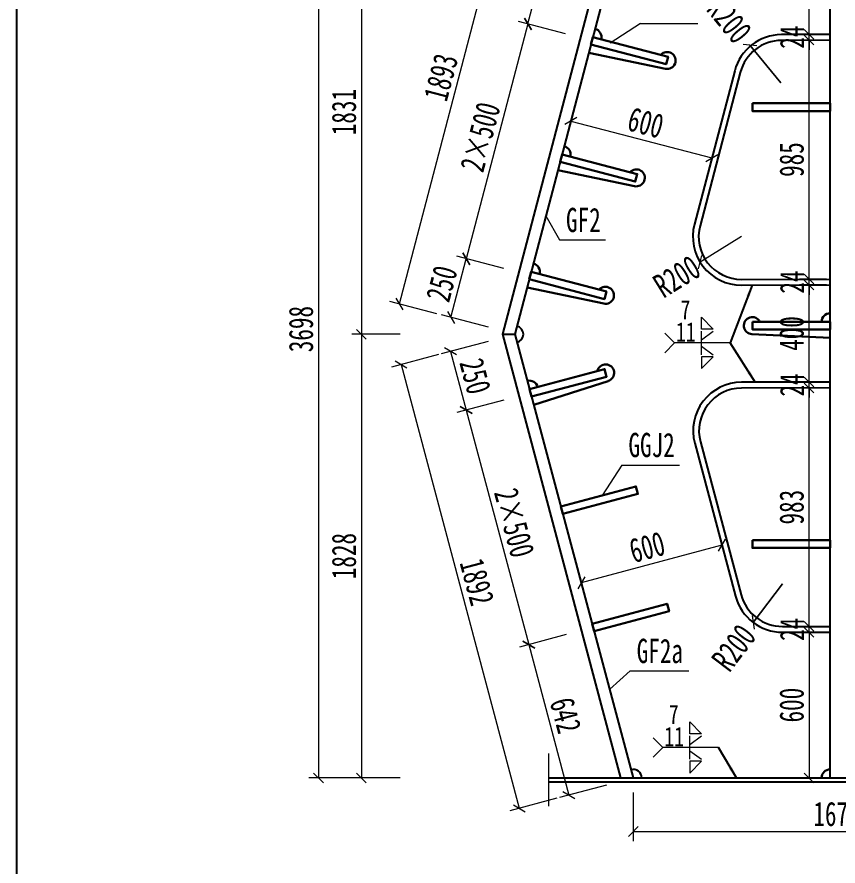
# Model space of a CAD drawing. Header units: millimetres. Extents: x -89049 to 410567, y -307459 to -100425.
# Drawn here: x 136773 to 140154, y -291555 to -288057 of the extents above; entities that cross this region are included whole.
import ezdxf
from ezdxf.enums import TextEntityAlignment as Align

# ---------------------------------------------------------------- set-up
doc = ezdxf.new("R2010")
doc.units = ezdxf.units.MM
doc.layers.get('Defpoints').update_dxf_attribs({"color": 8})
for name, color, linetype, lineweight in [('Dim', 4, 'Continuous', 15), ('文字', 7, 'Continuous', 15), ('桥 构造粗实', 1, 'Continuous', 30), ('细实线', 4, 'Continuous', 15), ('钢板粗线', 1, 'Continuous', 25)]:
    doc.layers.add(name, color=color, linetype=linetype, lineweight=lineweight)
doc.layers.add('Text', color=4, linetype='Continuous')
doc.styles.add('111', font='', dxfattribs={"width": 0.7})
doc.styles.add('BM_Dim', font='', dxfattribs={"width": 0.85})
doc.styles.add('SMEDI', font='', dxfattribs={"width": 0.75})
doc.styles.get("Standard").update_dxf_attribs({"font": ''})
doc.styles.get('111').set_extended_font_data('仿宋_GB2312')
doc.styles.get('BM_Dim').set_extended_font_data('仿宋_GB2312')
doc.styles.get('SMEDI').set_extended_font_data('仿宋_GB2312')
doc.styles.get('Standard').set_extended_font_data('仿宋_GB2312')
doc.dimstyles.new('200', dxfattribs={"dimscale": 0, "dimtxt": 2.5, "dimasz": 1, "dimexe": 1, "dimexo": 1, "dimgap": 0.6, "dimtad": 1, "dimdec": 0, "dimdsep": 46, "dimtxsty": '111', "dimblk": 'OBLIQUE', "dimcen": 0, "dimclrd": 4, "dimclre": 4, "dimclrt": 4, "dimadec": 1, "dimazin": 2, "dimtfac": 1, "dimtdec": 0, "dimtix": 1, "dimtmove": 2, "dimatfit": 3, "dimfxl": 4, "dimfxlon": 1, "dimtolj": 1, "dimlwd": -1, "dimlwe": -1, "dimarcsym": 0})
doc.dimstyles.new('MSteel_1.0_1.0', dxfattribs={"dimtxt": 3, "dimasz": 1.2, "dimexe": 1, "dimexo": 1, "dimgap": 1, "dimtad": 3, "dimtoh": 1, "dimdec": 0, "dimzin": 0, "dimdsep": 46, "dimtxsty": 'Standard', "dimblk": 'ARCHTICK', "dimcen": 0.09, "dimclrd": 3, "dimclre": 3, "dimadec": 0, "dimazin": 0, "dimtfac": 1, "dimtdec": 4, "dimtofl": 0, "dimtmove": 0, "dimatfit": 3, "dimfxl": 1, "dimtolj": 1, "dimtzin": 0, "dimarcsym": 0})

# ---------------------------------------------------------------- blocks, each defined once
blk = doc.blocks.new('_Oblique')
at = {"color": 0, "linetype": 'ByBlock', "lineweight": -2}
blk.add_line((-0.5, -0.5), (0.5, 0.5), dxfattribs=at)
blk = doc.blocks.new('*D2577')
at = {"layer": 'Defpoints', "color": 0, "transparency": 16777216}
for p in [(138623.8, -289053.6), (138887.4, -289122.8), (138823.9, -289364.6)]:
    blk.add_point(p, dxfattribs=at)
at = {"layer": '细实线', "color": 4, "transparency": 16777216}
for p, q in [((138560.3, -289295.4), (138623.8, -289053.6)), ((138778.6, -289094.2), (138585.1, -289043.4)), ((138715.1, -289336), (138521.7, -289285.2))]:
    blk.add_line(p, q, dxfattribs=at)
at = {"layer": '细实线', "color": 4, "transparency": 16777216, "xscale": 40, "yscale": 40, "zscale": 40}
for p, rotation in [((138623.8, -289053.6), 75.29542476582169), ((138560.3, -289295.4), 255.2954247658217)]:
    blk.add_blockref('_Oblique', p, dxfattribs=dict(at, rotation=rotation))
at = {"layer": '细实线', "color": 4, "transparency": 16777216, "insert": (138522.8, -289156.3), "char_height": 100, "attachment_point": 5, "rotation": 75.2954, "style": '111'}
blk.add_mtext('\\A1;250', dxfattribs=at)
blk = doc.blocks.new('*D2578')
at = {"layer": 'Defpoints', "color": 0, "transparency": 16777216}
for p in [(139141.2, -288155.5), (138623.8, -289053.6), (138887.4, -289122.8)]:
    blk.add_point(p, dxfattribs=at)
at = {"layer": '细实线', "color": 4, "transparency": 16777216}
for p, q in [((139032.4, -288127), (138838.9, -288076.2)), ((138877.6, -288086.3), (138623.8, -289053.6)), ((138778.6, -289094.2), (138585.1, -289043.4))]:
    blk.add_line(p, q, dxfattribs=at)
at = {"layer": '细实线', "color": 4, "transparency": 16777216, "xscale": 40, "yscale": 40, "zscale": 40}
for p, rotation in [((138877.6, -288086.3), 75.29542479798839), ((138623.8, -289053.6), 255.2954247979884)]:
    blk.add_blockref('_Oblique', p, dxfattribs=dict(at, rotation=rotation))
at = {"layer": '细实线', "color": 4, "transparency": 16777216, "insert": (138681.5, -288551.8), "char_height": 100, "attachment_point": 5, "rotation": 75.2954, "style": '111'}
blk.add_mtext('\\A1;\\f仿宋_GB2312|b0|i0|c134|p49;2×500', dxfattribs=at)
blk = doc.blocks.new('*D2579')
at = {"layer": 'Defpoints', "color": 0, "transparency": 16777216}
for p in [(139040.9, -287464.4), (139304.4, -287533.5), (139141.2, -288155.5)]:
    blk.add_point(p, dxfattribs=at)
at = {"layer": '细实线', "color": 4, "transparency": 16777216}
for p, q in [((138877.6, -288086.3), (139040.9, -287464.4)), ((139195.6, -287505), (139002.2, -287454.2)), ((139032.4, -288127), (138838.9, -288076.2))]:
    blk.add_line(p, q, dxfattribs=at)
at = {"layer": '细实线', "color": 4, "transparency": 16777216, "xscale": 40, "yscale": 40, "zscale": 40}
for p, rotation in [((139040.9, -287464.4), 75.29542478181064), ((138877.6, -288086.3), 255.2954247818107)]:
    blk.add_blockref('_Oblique', p, dxfattribs=dict(at, rotation=rotation))
at = {"layer": '细实线', "color": 4, "transparency": 16777216, "insert": (138890, -287757.2), "char_height": 100, "attachment_point": 5, "rotation": 75.2954, "style": '111'}
blk.add_mtext('\\A1;643', dxfattribs=at)
blk = doc.blocks.new('*D2583')
at = {"layer": 'Defpoints', "color": 0, "transparency": 16777216}
for p in [(138828.7, -287408.7), (139304.4, -287533.5), (138823.9, -289364.6)]:
    blk.add_point(p, dxfattribs=at)
at = {"layer": '细实线', "color": 4, "transparency": 16777216}
for p, q in [((138348.2, -289239.7), (138828.7, -287408.7)), ((138983.5, -287449.3), (138790, -287398.5)), ((138503, -289280.3), (138309.5, -289229.6))]:
    blk.add_line(p, q, dxfattribs=at)
at = {"layer": '细实线', "color": 4, "transparency": 16777216, "xscale": 40, "yscale": 40, "zscale": 40}
for p, rotation in [((138828.7, -287408.7), 75.29542479249301), ((138348.2, -289239.7), 255.295424792493)]:
    blk.add_blockref('_Oblique', p, dxfattribs=dict(at, rotation=rotation))
at = {"layer": '细实线', "color": 4, "transparency": 16777216, "insert": (138519.3, -288306.1), "char_height": 100, "attachment_point": 5, "rotation": 75.2954, "style": '111'}
blk.add_mtext('\\A1;1893', dxfattribs=at)
blk = doc.blocks.new('*D2585')
at = {"layer": 'Defpoints', "color": 0, "transparency": 16777216}
for p in [(138823.9, -289364.6), (138888.3, -289606.1), (138623.5, -289676.7)]:
    blk.add_point(p, dxfattribs=at)
at = {"layer": '细实线', "color": 4, "transparency": 16777216}
for p, q in [((138713.7, -289393.9), (138520.4, -289445.4)), ((138559.1, -289435.1), (138623.5, -289676.7)), ((138778.1, -289635.5), (138584.8, -289687))]:
    blk.add_line(p, q, dxfattribs=at)
at = {"layer": '细实线', "color": 4, "transparency": 16777216, "xscale": 40, "yscale": 40, "zscale": 40}
for p, rotation in [((138559.1, -289435.1), 104.9206563335991), ((138623.5, -289676.7), 284.9206563335991)]:
    blk.add_blockref('_Oblique', p, dxfattribs=dict(at, rotation=rotation))
at = {"layer": '细实线', "color": 4, "transparency": 16777216, "insert": (138660.4, -289537.5), "char_height": 100, "attachment_point": 5, "rotation": 284.9207, "style": '111'}
blk.add_mtext('\\A1;250', dxfattribs=at)
blk = doc.blocks.new('*D2587')
at = {"layer": 'Defpoints', "color": 0, "transparency": 16777216}
for p in [(138888.3, -289606.1), (139145.8, -290572.4), (138880.9, -290643)]:
    blk.add_point(p, dxfattribs=at)
at = {"layer": '细实线', "color": 4, "transparency": 16777216}
for p, q in [((138778.1, -289635.5), (138584.8, -289687)), ((138623.5, -289676.7), (138880.9, -290643)), ((139035.5, -290601.8), (138842.3, -290653.3))]:
    blk.add_line(p, q, dxfattribs=at)
at = {"layer": '细实线', "color": 4, "transparency": 16777216, "xscale": 40, "yscale": 40, "zscale": 40}
for p, rotation in [((138623.5, -289676.7), 104.9206563014118), ((138880.9, -290643), 284.9206563014118)]:
    blk.add_blockref('_Oblique', p, dxfattribs=dict(at, rotation=rotation))
at = {"layer": '细实线', "color": 4, "transparency": 16777216, "insert": (138821.3, -290141.4), "char_height": 100, "attachment_point": 5, "rotation": 284.9207, "style": '111'}
blk.add_mtext('\\A1;\\f仿宋_GB2312|b0|i0|c134|p49;2×500', dxfattribs=at)
blk = doc.blocks.new('*D2589')
at = {"layer": 'Defpoints', "color": 0, "transparency": 16777216}
for p in [(139145.8, -290572.4), (139311, -291192.4), (139046.1, -291263)]:
    blk.add_point(p, dxfattribs=at)
at = {"layer": '细实线', "color": 4, "transparency": 16777216}
for p, q in [((139035.5, -290601.8), (138842.3, -290653.3)), ((138880.9, -290643), (139046.1, -291263)), ((139200.7, -291221.8), (139007.5, -291273.3))]:
    blk.add_line(p, q, dxfattribs=at)
at = {"layer": '细实线', "color": 4, "transparency": 16777216, "xscale": 40, "yscale": 40, "zscale": 40}
for p, rotation in [((138880.9, -290643), 104.9206562826924), ((139046.1, -291263), 284.9206562826924)]:
    blk.add_blockref('_Oblique', p, dxfattribs=dict(at, rotation=rotation))
at = {"layer": '细实线', "color": 4, "transparency": 16777216, "insert": (139032.7, -290934.6), "char_height": 100, "attachment_point": 5, "rotation": 284.9207, "style": '111'}
blk.add_mtext('\\A1;642', dxfattribs=at)
blk = doc.blocks.new('*D2591')
at = {"layer": 'Defpoints', "color": 0, "transparency": 16777216}
for p in [(138823.9, -289364.6), (139311, -291192.4), (138842, -291317.4)]:
    blk.add_point(p, dxfattribs=at)
at = {"layer": '细实线', "color": 4, "transparency": 16777216}
for p, q in [((138509.5, -289448.3), (138316.3, -289499.8)), ((138354.9, -289489.5), (138842, -291317.4)), ((138996.6, -291276.2), (138803.4, -291327.7))]:
    blk.add_line(p, q, dxfattribs=at)
at = {"layer": '细实线', "color": 4, "transparency": 16777216, "xscale": 40, "yscale": 40, "zscale": 40}
for p, rotation in [((138354.9, -289489.5), 104.920656295063), ((138842, -291317.4), 284.920656295063)]:
    blk.add_blockref('_Oblique', p, dxfattribs=dict(at, rotation=rotation))
at = {"layer": '细实线', "color": 4, "transparency": 16777216, "insert": (138667.6, -290385), "char_height": 100, "attachment_point": 5, "rotation": 284.9207, "style": '111'}
blk.add_mtext('\\A1;1892', dxfattribs=at)
blk = doc.blocks.new('*D2593')
at = {"layer": 'Defpoints', "color": 0, "transparency": 16777216}
for p in [(139311.1, -291192.4), (140985.4, -291192.4), (140985.4, -291413)]:
    blk.add_point(p, dxfattribs=at)
at = {"layer": '细实线', "color": 4, "transparency": 16777216}
for p, q in [((139311.1, -291253), (139311.1, -291453)), ((140985.4, -291253), (140985.4, -291453)), ((139311.1, -291413), (140985.4, -291413))]:
    blk.add_line(p, q, dxfattribs=at)
at = {"layer": '细实线', "color": 4, "transparency": 16777216, "xscale": 40, "yscale": 40, "zscale": 40, "rotation": 180}
blk.add_blockref('_Oblique', (139311.1, -291413), dxfattribs=at)
at = {"layer": '细实线', "color": 4, "transparency": 16777216, "xscale": 40, "yscale": 40, "zscale": 40}
blk.add_blockref('_Oblique', (140985.4, -291413), dxfattribs=at)
at = {"layer": '细实线', "color": 4, "transparency": 16777216, "insert": (140148.2, -291341.4), "char_height": 100, "attachment_point": 5, "style": '111'}
blk.add_mtext('\\A1;1674', dxfattribs=at)
blk = doc.blocks.new('*D2594')
at = {"layer": 'Defpoints', "color": 0, "transparency": 16777216}
for p in [(139648.3, -290127), (139068.7, -290282.2), (139097.2, -290388.4)]:
    blk.add_point(p, dxfattribs=at)
at = {"layer": '细实线', "color": 4, "transparency": 16777216}
for p, q in [((139658.7, -290165.6), (139687.1, -290271.8)), ((139676.7, -290233.2), (139097.2, -290388.4)), ((139079.1, -290320.9), (139107.5, -290427))]:
    blk.add_line(p, q, dxfattribs=at)
at = {"layer": '细实线', "color": 4, "transparency": 16777216, "xscale": 40, "yscale": 40, "zscale": 40}
for p, rotation in [((139676.7, -290233.2), 14.99487714769706), ((139097.2, -290388.4), 194.9948771476971)]:
    blk.add_blockref('_Oblique', p, dxfattribs=dict(at, rotation=rotation))
at = {"layer": '细实线', "color": 4, "transparency": 16777216, "insert": (139368.4, -290241.7), "char_height": 100, "attachment_point": 5, "rotation": 14.9949, "style": '111'}
blk.add_mtext('\\A1;600', dxfattribs=at)
blk = doc.blocks.new('*D2596')
at = {"layer": 'Defpoints', "color": 0, "transparency": 16777216}
for p in [(139082.3, -288379.3), (139662.8, -288530.9), (139634.8, -288638.1)]:
    blk.add_point(p, dxfattribs=at)
at = {"layer": '细实线', "color": 4, "transparency": 16777216}
for p, q in [((139072.2, -288418), (139044.2, -288525.2)), ((139054.3, -288486.5), (139634.8, -288638.1)), ((139652.7, -288569.6), (139624.7, -288676.8))]:
    blk.add_line(p, q, dxfattribs=at)
at = {"layer": '细实线', "color": 4, "transparency": 16777216, "xscale": 40, "yscale": 40, "zscale": 40}
for p, rotation in [((139054.3, -288486.5), 165.3669732225865), ((139634.8, -288638.1), 345.3669732225865)]:
    blk.add_blockref('_Oblique', p, dxfattribs=dict(at, rotation=rotation))
at = {"layer": '细实线', "color": 4, "transparency": 16777216, "insert": (139362.6, -288493), "char_height": 100, "attachment_point": 5, "rotation": 345.367, "style": '111'}
blk.add_mtext('\\A1;600', dxfattribs=at)
blk = doc.blocks.new('*D2598')
at = {"layer": 'Defpoints', "color": 0, "transparency": 16777216}
for p in [(140147.2, -290592.4), (140035.4, -291192.4), (140147.2, -291192.4)]:
    blk.add_point(p, dxfattribs=at)
at = {"layer": '细实线', "color": 4, "transparency": 16777216}
for p, q in [((140107.2, -290592.4), (139995.4, -290592.4)), ((140035.4, -290592.4), (140035.4, -291192.4)), ((140107.2, -291192.4), (139995.4, -291192.4))]:
    blk.add_line(p, q, dxfattribs=at)
at = {"layer": '细实线', "color": 4, "transparency": 16777216, "xscale": 40, "yscale": 40, "zscale": 40}
for p, rotation in [((140035.4, -290592.4), 90), ((140035.4, -291192.4), 270)]:
    blk.add_blockref('_Oblique', p, dxfattribs=dict(at, rotation=rotation))
at = {"layer": '细实线', "color": 4, "transparency": 16777216, "insert": (139963.9, -290892.4), "char_height": 100, "attachment_point": 5, "rotation": 90, "style": '111'}
blk.add_mtext('\\A1;600', dxfattribs=at)
blk = doc.blocks.new('*D2599')
at = {"layer": 'Defpoints', "color": 0, "transparency": 16777216}
for p in [(140035.4, -290568.4), (140147.2, -290568.4), (140147.2, -290592.4)]:
    blk.add_point(p, dxfattribs=at)
at = {"layer": '细实线', "color": 4, "transparency": 16777216}
for p, q in [((140035.4, -290568.4), (140035.4, -290528.4)), ((140107.2, -290568.4), (139995.4, -290568.4)), ((140107.2, -290592.4), (139995.4, -290592.4)), ((140035.4, -290592.4), (140035.4, -290568.4)), ((140035.4, -290592.4), (140035.4, -290632.4))]:
    blk.add_line(p, q, dxfattribs=at)
at = {"layer": '细实线', "color": 4, "transparency": 16777216, "xscale": 40, "yscale": 40, "zscale": 40}
for p, rotation in [((140035.4, -290568.4), 270), ((140035.4, -290592.4), 90)]:
    blk.add_blockref('_Oblique', p, dxfattribs=dict(at, rotation=rotation))
at = {"layer": '细实线', "color": 4, "transparency": 16777216, "insert": (139964.9, -290580.4), "char_height": 100, "attachment_point": 5, "rotation": 90, "style": '111'}
blk.add_mtext('\\A1;24', dxfattribs=at)
blk = doc.blocks.new('*D2600')
at = {"layer": 'Defpoints', "color": 0, "transparency": 16777216}
for p in [(140035.4, -289585.5), (140147.2, -289585.5), (140147.2, -290568.4)]:
    blk.add_point(p, dxfattribs=at)
at = {"layer": '细实线', "color": 4, "transparency": 16777216}
for p, q in [((140107.2, -289585.5), (139995.4, -289585.5)), ((140035.4, -290568.4), (140035.4, -289585.5)), ((140107.2, -290568.4), (139995.4, -290568.4))]:
    blk.add_line(p, q, dxfattribs=at)
at = {"layer": '细实线', "color": 4, "transparency": 16777216, "xscale": 40, "yscale": 40, "zscale": 40}
for p, rotation in [((140035.4, -289585.5), 90), ((140035.4, -290568.4), 270)]:
    blk.add_blockref('_Oblique', p, dxfattribs=dict(at, rotation=rotation))
at = {"layer": '细实线', "color": 4, "transparency": 16777216, "insert": (139963.9, -290077), "char_height": 100, "attachment_point": 5, "rotation": 90, "style": '111'}
blk.add_mtext('\\A1;983', dxfattribs=at)
blk = doc.blocks.new('*D2601')
at = {"layer": 'Defpoints', "color": 0, "transparency": 16777216}
for p in [(140035.4, -289561.5), (140147.2, -289561.5), (140147.2, -289585.5)]:
    blk.add_point(p, dxfattribs=at)
at = {"layer": '细实线', "color": 4, "transparency": 16777216}
for p, q in [((140035.4, -289561.5), (140035.4, -289521.5)), ((140107.2, -289561.5), (139995.4, -289561.5)), ((140107.2, -289585.5), (139995.4, -289585.5)), ((140035.4, -289585.5), (140035.4, -289561.5)), ((140035.4, -289585.5), (140035.4, -289625.5))]:
    blk.add_line(p, q, dxfattribs=at)
at = {"layer": '细实线', "color": 4, "transparency": 16777216, "xscale": 40, "yscale": 40, "zscale": 40}
for p, rotation in [((140035.4, -289561.5), 270), ((140035.4, -289585.5), 90)]:
    blk.add_blockref('_Oblique', p, dxfattribs=dict(at, rotation=rotation))
at = {"layer": '细实线', "color": 4, "transparency": 16777216, "insert": (139964.9, -289573.5), "char_height": 100, "attachment_point": 5, "rotation": 90, "style": '111'}
blk.add_mtext('\\A1;24', dxfattribs=at)
blk = doc.blocks.new('*D2602')
at = {"layer": 'Defpoints', "color": 0, "transparency": 16777216}
for p in [(140035.4, -289161.5), (140147.2, -289161.5), (140147.2, -289561.5)]:
    blk.add_point(p, dxfattribs=at)
at = {"layer": '细实线', "color": 4, "transparency": 16777216}
for p, q in [((140107.2, -289161.5), (139995.4, -289161.5)), ((140035.4, -289561.5), (140035.4, -289161.5)), ((140107.2, -289561.5), (139995.4, -289561.5))]:
    blk.add_line(p, q, dxfattribs=at)
at = {"layer": '细实线', "color": 4, "transparency": 16777216, "xscale": 40, "yscale": 40, "zscale": 40}
for p, rotation in [((140035.4, -289161.5), 90), ((140035.4, -289561.5), 270)]:
    blk.add_blockref('_Oblique', p, dxfattribs=dict(at, rotation=rotation))
at = {"layer": '细实线', "color": 4, "transparency": 16777216, "insert": (139963.9, -289361.5), "char_height": 100, "attachment_point": 5, "rotation": 90, "style": '111'}
blk.add_mtext('\\A1;400', dxfattribs=at)
blk = doc.blocks.new('*D2603')
at = {"layer": 'Defpoints', "color": 0, "transparency": 16777216}
for p in [(140035.4, -289137.5), (140147.2, -289137.5), (140147.2, -289161.5)]:
    blk.add_point(p, dxfattribs=at)
at = {"layer": '细实线', "color": 4, "transparency": 16777216}
for p, q in [((140035.4, -289137.5), (140035.4, -289097.5)), ((140107.2, -289137.5), (139995.4, -289137.5)), ((140107.2, -289161.5), (139995.4, -289161.5)), ((140035.4, -289161.5), (140035.4, -289137.5)), ((140035.4, -289161.5), (140035.4, -289201.5))]:
    blk.add_line(p, q, dxfattribs=at)
at = {"layer": '细实线', "color": 4, "transparency": 16777216, "xscale": 40, "yscale": 40, "zscale": 40}
for p, rotation in [((140035.4, -289137.5), 270), ((140035.4, -289161.5), 90)]:
    blk.add_blockref('_Oblique', p, dxfattribs=dict(at, rotation=rotation))
at = {"layer": '细实线', "color": 4, "transparency": 16777216, "insert": (139964.9, -289149.5), "char_height": 100, "attachment_point": 5, "rotation": 90, "style": '111'}
blk.add_mtext('\\A1;24', dxfattribs=at)
blk = doc.blocks.new('*D2604')
at = {"layer": 'Defpoints', "color": 0, "transparency": 16777216}
for p in [(140035.4, -288152.6), (140147.2, -288152.6), (140147.2, -289137.1)]:
    blk.add_point(p, dxfattribs=at)
at = {"layer": '细实线', "color": 4, "transparency": 16777216}
for p, q in [((140107.2, -288152.6), (139995.4, -288152.6)), ((140035.4, -289137.1), (140035.4, -288152.6)), ((140107.2, -289137.1), (139995.4, -289137.1))]:
    blk.add_line(p, q, dxfattribs=at)
at = {"layer": '细实线', "color": 4, "transparency": 16777216, "xscale": 40, "yscale": 40, "zscale": 40}
for p, rotation in [((140035.4, -288152.6), 90), ((140035.4, -289137.1), 270)]:
    blk.add_blockref('_Oblique', p, dxfattribs=dict(at, rotation=rotation))
at = {"layer": '细实线', "color": 4, "transparency": 16777216, "insert": (139963.9, -288644.9), "char_height": 100, "attachment_point": 5, "rotation": 90, "style": '111'}
blk.add_mtext('\\A1;985', dxfattribs=at)
blk = doc.blocks.new('*D2605')
at = {"layer": 'Defpoints', "color": 0, "transparency": 16777216}
for p in [(140035.4, -288128.6), (140147.2, -288128.6), (140147.2, -288152.6)]:
    blk.add_point(p, dxfattribs=at)
at = {"layer": '细实线', "color": 4, "transparency": 16777216}
for p, q in [((140035.4, -288128.6), (140035.4, -288088.6)), ((140107.2, -288128.6), (139995.4, -288128.6)), ((140107.2, -288152.6), (139995.4, -288152.6)), ((140035.4, -288152.6), (140035.4, -288128.6)), ((140035.4, -288152.6), (140035.4, -288192.6))]:
    blk.add_line(p, q, dxfattribs=at)
at = {"layer": '细实线', "color": 4, "transparency": 16777216, "xscale": 40, "yscale": 40, "zscale": 40}
for p, rotation in [((140035.4, -288128.6), 270), ((140035.4, -288152.6), 90)]:
    blk.add_blockref('_Oblique', p, dxfattribs=dict(at, rotation=rotation))
at = {"layer": '细实线', "color": 4, "transparency": 16777216, "insert": (139964.9, -288140.6), "char_height": 100, "attachment_point": 5, "rotation": 90, "style": '111'}
blk.add_mtext('\\A1;24', dxfattribs=at)
blk = doc.blocks.new('*D2606')
at = {"layer": 'Defpoints', "color": 0, "transparency": 16777216}
for p in [(140035.4, -287528.6), (140147.2, -287528.6), (140147.2, -288128.6)]:
    blk.add_point(p, dxfattribs=at)
at = {"layer": '细实线', "color": 4, "transparency": 16777216}
for p, q in [((140107.2, -287528.6), (139995.4, -287528.6)), ((140035.4, -288128.6), (140035.4, -287528.6)), ((140107.2, -288128.6), (139995.4, -288128.6))]:
    blk.add_line(p, q, dxfattribs=at)
at = {"layer": '细实线', "color": 4, "transparency": 16777216, "xscale": 40, "yscale": 40, "zscale": 40}
for p, rotation in [((140035.4, -287528.6), 90), ((140035.4, -288128.6), 270)]:
    blk.add_blockref('_Oblique', p, dxfattribs=dict(at, rotation=rotation))
at = {"layer": '细实线', "color": 4, "transparency": 16777216, "insert": (139963.9, -287828.6), "char_height": 100, "attachment_point": 5, "rotation": 90, "style": '111'}
blk.add_mtext('\\A1;600', dxfattribs=at)
blk = doc.blocks.new('*D2608')
at = {"layer": 'Defpoints', "color": 0, "transparency": 16777216}
for p in [(139756.6, -288962.3), (139586.5, -289067.6)]:
    blk.add_point(p, dxfattribs=at)
at = {"layer": '细实线', "color": 4, "transparency": 16777216}
for p in [(139756.6, -288962.3), (139586.5, -289067.6)]:
    blk.add_line(p, (139586.5, -289067.6), dxfattribs=at)
at = {"layer": '细实线', "color": 4, "transparency": 16777216, "xscale": 40, "yscale": 40, "zscale": 40, "rotation": 31.74721721095642}
blk.add_blockref('_Oblique', (139586.5, -289067.6), dxfattribs=at)
at = {"layer": '细实线', "color": 4, "transparency": 16777216, "insert": (139490.8, -289126.8), "char_height": 100, "attachment_point": 5, "rotation": 31.7472, "style": '111'}
blk.add_mtext('\\A1;R200', dxfattribs=at)
blk = doc.blocks.new('*D2609')
at = {"layer": 'Defpoints', "color": 0, "transparency": 16777216}
for p in [(139791.7, -288173.5), (139918.6, -288328.1)]:
    blk.add_point(p, dxfattribs=at)
at = {"layer": '细实线', "color": 4, "transparency": 16777216}
for p, q in [((139791.7, -288173.5), (139918.6, -288328.1)), ((139918.6, -288328.1), (139791.7, -288173.5))]:
    blk.add_line(p, q, dxfattribs=at)
at = {"layer": '细实线', "color": 4, "transparency": 16777216, "xscale": 40, "yscale": 40, "zscale": 40, "rotation": 129.3907187909415}
blk.add_blockref('_Oblique', (139791.7, -288173.5), dxfattribs=at)
at = {"layer": '细实线', "color": 4, "transparency": 16777216, "insert": (139706.9, -288070.3), "char_height": 100, "attachment_point": 5, "rotation": 309.3907, "style": '111'}
blk.add_mtext('\\A1;R200', dxfattribs=at)
blk = doc.blocks.new('*D2610')
at = {"layer": 'Defpoints', "color": 0, "transparency": 16777216}
for p in [(139925.7, -290392.4), (139804.7, -290551.7)]:
    blk.add_point(p, dxfattribs=at)
at = {"layer": '细实线', "color": 4, "transparency": 16777216}
for p, q in [((139804.7, -290551.7), (139925.7, -290392.4)), ((139925.7, -290392.4), (139804.7, -290551.7))]:
    blk.add_line(p, q, dxfattribs=at)
at = {"layer": '细实线', "color": 4, "transparency": 16777216, "xscale": 40, "yscale": 40, "zscale": 40, "rotation": 232.780679289882}
blk.add_blockref('_Oblique', (139804.7, -290551.7), dxfattribs=at)
at = {"layer": '细实线', "color": 4, "transparency": 16777216, "insert": (139725.4, -290656.2), "char_height": 100, "attachment_point": 5, "rotation": 52.7807, "style": '111'}
blk.add_mtext('\\A1;R200', dxfattribs=at)
blk = doc.blocks.new('*D2612')
at = {"layer": 'Defpoints', "color": 0, "transparency": 16777216}
for p in [(139221.3, -287534), (138191.9, -289364.7), (138772.2, -289364.7)]:
    blk.add_point(p, dxfattribs=at)
at = {"layer": '细实线', "color": 4, "transparency": 16777216}
for p, q in [((138351.9, -287534), (138151.9, -287534)), ((138191.9, -287534), (138191.9, -289364.7)), ((138351.9, -289364.7), (138151.9, -289364.7))]:
    blk.add_line(p, q, dxfattribs=at)
at = {"layer": '细实线', "color": 4, "transparency": 16777216, "xscale": 40, "yscale": 40, "zscale": 40}
for p, rotation in [((138191.9, -287534), 90), ((138191.9, -289364.7), 270)]:
    blk.add_blockref('_Oblique', p, dxfattribs=dict(at, rotation=rotation))
at = {"layer": '细实线', "color": 4, "transparency": 16777216, "insert": (138120.3, -288449.3), "char_height": 100, "attachment_point": 5, "rotation": 90, "style": '111'}
blk.add_mtext('\\A1;1831', dxfattribs=at)
blk = doc.blocks.new('*D2613')
at = {"layer": 'Defpoints', "color": 0, "transparency": 16777216}
for p in [(138772.2, -289364.7), (138191.9, -291192.4), (139098.6, -291192.4)]:
    blk.add_point(p, dxfattribs=at)
at = {"layer": '细实线', "color": 4, "transparency": 16777216}
for p, q in [((138351.9, -289364.7), (138151.9, -289364.7)), ((138191.9, -289364.7), (138191.9, -291192.4)), ((138351.9, -291192.4), (138151.9, -291192.4))]:
    blk.add_line(p, q, dxfattribs=at)
at = {"layer": '细实线', "color": 4, "transparency": 16777216, "xscale": 40, "yscale": 40, "zscale": 40}
for p, rotation in [((138191.9, -289364.7), 90), ((138191.9, -291192.4), 270)]:
    blk.add_blockref('_Oblique', p, dxfattribs=dict(at, rotation=rotation))
at = {"layer": '细实线', "color": 4, "transparency": 16777216, "insert": (138120.3, -290278.5), "char_height": 100, "attachment_point": 5, "rotation": 90, "style": '111'}
blk.add_mtext('\\A1;1828', dxfattribs=at)
blk = doc.blocks.new('*D2614')
at = {"layer": 'Defpoints', "color": 0, "transparency": 16777216}
for p in [(139221.3, -287494), (138015, -291192.4), (139098.6, -291192.4)]:
    blk.add_point(p, dxfattribs=at)
at = {"layer": '细实线', "color": 4, "transparency": 16777216}
for p, q in [((138175, -287494), (137975, -287494)), ((138015, -287494), (138015, -291192.4)), ((138175, -291192.4), (137975, -291192.4))]:
    blk.add_line(p, q, dxfattribs=at)
at = {"layer": '细实线', "color": 4, "transparency": 16777216, "xscale": 40, "yscale": 40, "zscale": 40}
for p, rotation in [((138015, -287494), 90), ((138015, -291192.4), 270)]:
    blk.add_blockref('_Oblique', p, dxfattribs=dict(at, rotation=rotation))
at = {"layer": '细实线', "color": 4, "transparency": 16777216, "insert": (137943.4, -289343.2), "char_height": 100, "attachment_point": 5, "rotation": 90, "style": '111'}
blk.add_mtext('\\A1;3698', dxfattribs=at)
blk = doc.blocks.new('半融透2')
at = {"layer": 'Dim'}
for p, q in [((-2.953, 0.335), (-1.722, 1.206)), ((0, 0), (-5.713, 0)), ((-2.953, -0.335), (-1.722, -1.206))]:
    blk.add_line(p, q, dxfattribs=at)
for points in [[(-1.722, 1.414), (-2.953, 1.414), (-2.953, 2.645)], [(-1.722, -1.414), (-2.953, -1.414), (-2.953, -2.645)]]:
    blk.add_lwpolyline(points, close=True, dxfattribs=at)
for points in [[(-6.713, -1), (-5.713, 0), (-6.713, 1)], [(-2.953, -1.206), (-2.953, 0), (-2.953, 1.206)]]:
    blk.add_lwpolyline(points, dxfattribs=at)
at = {"layer": 'Text', "style": 'SMEDI', "width": 0.75}
blk.add_text('7', height=2, dxfattribs=at).set_placement((-5.104, 3.422), align=Align.MIDDLE_LEFT)
blk = doc.blocks.new('_ArchTick')
at = {"color": 0, "linetype": 'ByBlock', "const_width": 0.15}
blk.add_lwpolyline([(-0.5, -0.5), (0.5, 0.5)], dxfattribs=at)
blk = doc.blocks.new('28-280过焊孔')
at = {"layer": '桥 构造粗实', "color": 7}
blk.add_line((51, 0), (35, 321.7), dxfattribs=at)
for centre, start, end in [((0, 320), 2.8591, 242.8016), ((-16, 0), 90, 180)]:
    blk.add_arc(centre, 35, start, end, dxfattribs=at)

msp = doc.modelspace()

# ---------------------------------------------------------------- linework, layer by layer
at = {"layer": 'Defpoints'}
msp.add_lwpolyline([(136773.4, -285712.7), (152173.4, -285712.7), (152173.4, -295944.7), (136773.4, -295944.7)], close=True, dxfattribs=at)
at = {"layer": '桥 构造粗实', "color": 7}
for points in [[(139145.3, -288140), (139137.1, -288171), (139446.7, -288252.2), (139454.8, -288221.3)], [(139801.8, -288412.9), (139801.8, -288444.9), (140121.8, -288444.9), (140121.8, -288412.9)], [(139018.4, -288623.7), (139010.2, -288654.6), (139319.7, -288735.8), (139327.9, -288704.9)], [(138891.4, -289107.3), (138883.3, -289138.2), (139192.8, -289219.5), (139201, -289188.5)], [(139801.8, -289312.9), (139801.8, -289344.9), (140121.8, -289344.9), (140121.8, -289312.9)], [(138884.2, -289590.7), (138892.4, -289621.6), (139201.6, -289539.3), (139193.4, -289508.3)], [(139012.9, -290073.8), (139021.1, -290104.7), (139330.4, -290022.4), (139322.1, -289991.5)], [(139801.8, -290212.9), (139801.8, -290244.9), (140121.8, -290244.9), (140121.8, -290212.9)], [(139141.6, -290557), (139149.9, -290587.9), (139459.1, -290505.5), (139450.9, -290474.6)]]:
    msp.add_lwpolyline(points, close=True, dxfattribs=at)
at = {"layer": '桥 构造粗实'}
msp.add_arc((140121.8, -291192.4), 35, 90, 180, dxfattribs=at)
at = {"layer": '细实线'}
for p, q in [((139341, -288084.2), (139216.1, -288165.8)), ((139341, -288084.2), (139577.6, -288084.2)), ((138951.8, -288877.2), (139008.1, -288975.1)), ((139008.1, -288975.1), (139196.3, -288975.1)), ((139264.9, -289903.6), (139183.3, -290028.7)), ((139264.9, -289903.6), (139501.5, -289903.6)), ((139214, -290828.5), (139299, -290750.5)), ((139299, -290750.5), (139539.7, -290750.5)), ((138962.1, -291092.2), (138962.1, -291308.6))]:
    msp.add_line(p, q, dxfattribs=at)
at = {"layer": '钢板粗线'}
for p, q in [((140121.8, -291192.4), (140121.8, -287529.1)), ((138772.2, -289364.7), (138823.9, -289364.6)), ((138962.1, -291192.4), (141368.4, -291192.4)), ((138962.1, -291208.4), (141368.4, -291208.4))]:
    msp.add_line(p, q, dxfattribs=at)
for points in [[(139252.7, -287533.8), (138772.2, -289364.7), (139259.2, -291192.4)], [(139304.4, -287533.5), (138823.9, -289364.6), (139311, -291192.4)]]:
    msp.add_lwpolyline(points, dxfattribs=at)
for points in [[(140121.8, -288129.1), (139921.4, -288130.2, 0.339378), (139729, -288279.4), (139563.1, -288911.6, 0.492289), (139757, -289162.3), (140121.8, -289161.5)], [(140121.8, -288153.1), (139921.5, -288154.2, 0.339378), (139752.2, -288285.5), (139586.3, -288917.7, 0.492289), (139757, -289138.3), (140121.8, -289137.5)], [(140121.8, -289561.5), (139757.3, -289562.3, 0.49197), (139564.6, -289813.8), (139732.5, -290443.9, 0.33984), (139925.7, -290592.4), (140121.8, -290592.4)], [(140121.8, -289585.5), (139757.4, -289586.3, 0.49197), (139587.8, -289807.6), (139755.6, -290437.7, 0.33984), (139925.7, -290568.4), (140121.8, -290568.4)]]:
    msp.add_lwpolyline(points, format="xyb", dxfattribs=at)
for centre, start, end in [((138823.9, -289364.6), 284.9207, 75.2954), ((139311, -291192.4), 0, 104.9207)]:
    msp.add_arc(centre, 35, start, end, dxfattribs=at)

# ---------------------------------------------------------------- block references
at = {"layer": '细实线'}
for p, rotation in [((139141.2, -288155.5), 255.2940157637917), ((139014.3, -288639.1), 255.2940157637917), ((138887.4, -289122.8), 255.2940157637917), ((138888.3, -289606.1), 284.912496843124)]:
    msp.add_blockref('28-280过焊孔', p, dxfattribs=dict(at, rotation=rotation))
at = {"layer": '细实线', "xscale": 40, "yscale": 40, "zscale": 40}
for p in [(139709.8, -289400.5), (139661.8, -291067.4)]:
    msp.add_blockref('半融透2', p, dxfattribs=at)
at = {"layer": '细实线', "xscale": -1, "rotation": 90.00000000004015}
msp.add_blockref('28-280过焊孔', (140121.8, -289328.9), dxfattribs=at)

# ---------------------------------------------------------------- texts
at = {"layer": 'Text', "style": 'SMEDI', "width": 0.75}
for p in [(139486.9, -289354.9), (139438.9, -291021.8)]:
    msp.add_text('11', height=80, dxfattribs=at).set_placement(p, align=Align.MIDDLE_LEFT)
at = {"layer": '文字', "style": 'BM_Dim', "width": 0.7}
for s, p in [('GF2', (139105.8, -288973.6)), ('GGJ2', (139386.8, -289900.7)), ('GF2a', (139420.8, -290749))]:
    msp.add_text(s, height=100, dxfattribs=at).set_placement(p, align=Align.BOTTOM_CENTER)

# ---------------------------------------------------------------- dimensions: what is measured, and where the dimension line sits
at = {"layer": '细实线'}
for p1, p2, distance, picture, middle in [((138823.9, -289364.6), (139304.4, -287533.5), 491.8, '*D2583', (138519.3, -288306.1)), ((139141.2, -288155.5), (139304.4, -287533.5), 272.5, '*D2579', (138890, -287757.2)), ((139082.3, -288379.3), (139662.8, -288530.9), -110.7, '*D2596', (139362.6, -288493)), ((138823.9, -289364.6), (138887.4, -289122.8), 272.5, '*D2577', (138522.8, -289156.3)), ((138823.9, -289364.6), (139311, -291192.4), -485.3, '*D2591', (138667.6, -290385)), ((138823.9, -289364.6), (138888.3, -289606.1), -274.1, '*D2585', (138660.4, -289537.5)), ((139648.3, -290127), (139068.7, -290282.2), 109.9, '*D2594', (139368.4, -290241.7)), ((139145.8, -290572.4), (139311, -291192.4), -274.1, '*D2589', (139032.7, -290934.6)), ((140147.2, -290592.4), (140147.2, -291192.4), -111.7, '*D2598', (139963.9, -290892.4))]:
    dim = msp.add_aligned_dim(p1=p1, p2=p2, distance=distance, dimstyle='200', override={"dimscale": 40, "dimblk": 'Oblique'}, dxfattribs=at)
    dim.commit()
    dim.dimension.update_dxf_attribs({"geometry": picture, "text_midpoint": middle})
for base, p1, p2, picture, middle in [((138015, -291192.4), (139221.3, -287494), (139098.6, -291192.4), '*D2614', (137943.4, -289343.2)), ((138191.9, -289364.7), (139221.3, -287534), (138772.2, -289364.7), '*D2612', (138120.3, -288449.3)), ((140035.4, -287528.6), (140147.2, -288128.6), (140147.2, -287528.6), '*D2606', (139963.9, -287828.6)), ((140035.4, -288128.6), (140147.2, -288152.6), (140147.2, -288128.6), '*D2605', (139964.9, -288140.6)), ((140035.425, -288152.631), (140147.1629, -289137.1424), (140147.1629, -288152.631), '*D2604', (139963.8574, -288644.8867)), ((140035.4, -289137.5), (140147.2, -289161.5), (140147.2, -289137.5), '*D2603', (139964.9, -289149.5)), ((140035.4, -289161.5), (140147.2, -289561.5), (140147.2, -289161.5), '*D2602', (139963.9, -289361.5)), ((138191.9, -291192.4), (138772.2, -289364.7), (139098.6, -291192.4), '*D2613', (138120.3, -290278.5)), ((140035.4, -289561.5), (140147.2, -289585.5), (140147.2, -289561.5), '*D2601', (139964.9, -289573.5)), ((140035.4, -289585.5), (140147.2, -290568.4), (140147.2, -289585.5), '*D2600', (139963.9, -290077)), ((140035.4, -290568.4), (140147.2, -290592.4), (140147.2, -290568.4), '*D2599', (139964.9, -290580.4))]:
    dim = msp.add_linear_dim(base=base, p1=p1, p2=p2, angle=90, dimstyle='200', override={"dimscale": 40, "dimblk": 'Oblique'}, dxfattribs=at)
    dim.commit()
    dim.dimension.update_dxf_attribs({"geometry": picture, "text_midpoint": middle})
for center, mpoint, picture, middle in [((139918.6, -288328.1), (139791.7, -288173.5), '*D2609', (139706.9, -288070.3)), ((139756.6, -288962.3), (139586.5, -289067.6), '*D2608', (139490.8, -289126.8)), ((139925.7, -290392.4), (139804.7, -290551.7), '*D2610', (139725.4, -290656.2))]:
    dim = msp.add_radius_dim(center=center, mpoint=mpoint, dimstyle='200', override={"dimscale": 40, "dimblk": 'Oblique'}, dxfattribs=at)
    dim.commit()
    dim.dimension.update_dxf_attribs({"geometry": picture, "text_midpoint": middle, "dimtype": 164})
for p1, p2, distance, picture, middle in [((139141.2, -288155.5), (138887.4, -289122.8), -272.5, '*D2578', (138681.5, -288551.8)), ((138888.3, -289606.1), (139145.8, -290572.4), -274.1, '*D2587', (138821.3, -290141.4))]:
    dim = msp.add_aligned_dim(p1=p1, p2=p2, distance=distance, text='\\f仿宋_GB2312|b0|i0|c134|p49;2×500', dimstyle='200', override={"dimscale": 40, "dimtxsty": '111', "dimblk": 'Oblique'}, dxfattribs=at)
    dim.commit()
    dim.dimension.update_dxf_attribs({"geometry": picture, "text_midpoint": middle})
dim = msp.add_linear_dim(base=(140985.4, -291413), p1=(139311.1, -291192.4), p2=(140985.4, -291192.4), dimstyle='200', override={"dimscale": 40, "dimblk": 'Oblique'}, dxfattribs=at)
dim.commit()
dim.dimension.update_dxf_attribs({"geometry": '*D2593', "text_midpoint": (140148.2, -291341.4)})

# ---------------------------------------------------------------- leaders
at = {"layer": 'Dim'}
for points in [[(139801.4, -289162.1), (139709.8, -289400.5)], [(139813.8, -289562.1), (139709.8, -289400.5)], [(139735.8, -291192.4), (139661.8, -291067.4)]]:
    msp.add_leader(points, dimstyle='MSteel_1.0_1.0', override={"dimscale": 40, "dimclrd": 256}, dxfattribs=at)

doc.saveas('drawing.dxf')
